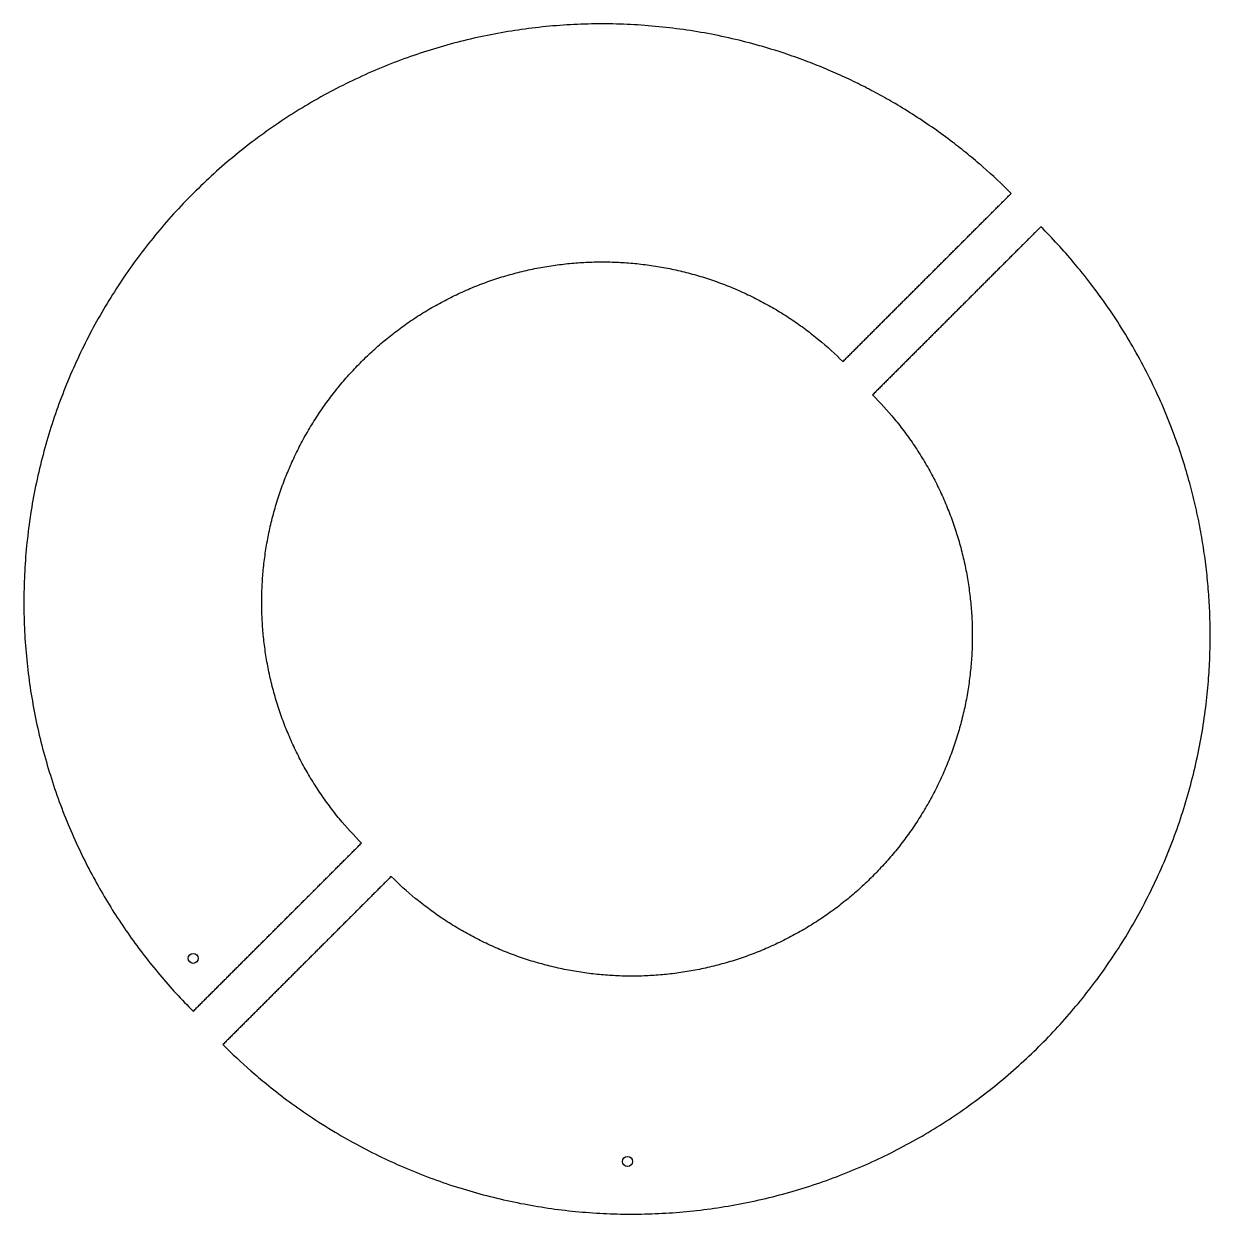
# Model space of a CAD drawing. Extents: x -1673 to 101, y 100 to 718.
# Drawn here: x 78.86 to 101.3, y 100.18 to 122.69 of the extents above.
import ezdxf

# ---------------------------------------------------------------- set-up
doc = ezdxf.new("R2010")
doc.units = 0
doc.header["$LTSCALE"] = 12
doc.header["$MEASUREMENT"] = 0
doc.layers.add('MARKING', color=11, linetype='CONTINUOUS')
doc.layers.add('REPAD', color=7, linetype='CONTINUOUS')

msp = doc.modelspace()

# ---------------------------------------------------------------- linework, layer by layer
at = {"layer": 'MARKING'}
for centre in [(82.064, 105.02), (90.28, 101.18)]:
    msp.add_circle(centre, 0.0938, dxfattribs=at)
at = {"layer": 'REPAD'}
for points, knots in [([(97.539, 119.484), (97.366, 119.657), (97.096, 119.91), (96.72, 120.227), (96.412, 120.47), (96.079, 120.712), (95.718, 120.955), (95.363, 121.173), (95.018, 121.368), (94.684, 121.542), (94.344, 121.704), (93.999, 121.854), (93.632, 121.999), (93.227, 122.143), (92.764, 122.285), (92.261, 122.414), (91.736, 122.522), (91.206, 122.603), (90.673, 122.659), (90.137, 122.689), (89.601, 122.692), (89.068, 122.669), (88.54, 122.621), (88.017, 122.547), (87.5, 122.449), (86.988, 122.326), (86.483, 122.179), (85.986, 122.007), (85.495, 121.811), (85.011, 121.59), (84.535, 121.344), (84.069, 121.073), (83.617, 120.779), (83.179, 120.463), (82.758, 120.126), (82.354, 119.769), (81.968, 119.393), (81.603, 119), (81.26, 118.593), (80.94, 118.173), (80.641, 117.739), (80.364, 117.292), (80.108, 116.832), (79.875, 116.361), (79.664, 115.876), (79.475, 115.379), (79.31, 114.868), (79.169, 114.348), (79.053, 113.82), (78.964, 113.287), (78.902, 112.751), (78.866, 112.212), (78.856, 111.672), (78.874, 111.136), (78.917, 110.605), (78.985, 110.081), (79.078, 109.563), (79.196, 109.05), (79.338, 108.543), (79.505, 108.043), (79.693, 107.558), (79.899, 107.093), (80.118, 106.655), (80.349, 106.239), (80.594, 105.839), (80.856, 105.451), (81.134, 105.074), (81.526, 104.587), (81.843, 104.241), (82.064, 104.02)], [0, 0, 0, 0, 0.021337, 0.032279, 0.042973, 0.055541, 0.068197, 0.080939, 0.091892, 0.102842, 0.113792, 0.124745, 0.135704, 0.148229, 0.162306, 0.177927, 0.193528, 0.209121, 0.224713, 0.240314, 0.255935, 0.271474, 0.286914, 0.302242, 0.317551, 0.332851, 0.348152, 0.363461, 0.378789, 0.394261, 0.409864, 0.42558, 0.441278, 0.456967, 0.472655, 0.488353, 0.50407, 0.519673, 0.535147, 0.550476, 0.565788, 0.581091, 0.596395, 0.611707, 0.627037, 0.642517, 0.658132, 0.673867, 0.689583, 0.70529, 0.720996, 0.736712, 0.752448, 0.768066, 0.783551, 0.798889, 0.814208, 0.829519, 0.84483, 0.860149, 0.875486, 0.890278, 0.904511, 0.918172, 0.931815, 0.945449, 0.959079, 0.972711, 1, 1, 1, 1]), ([(94.355, 116.304), (94.376, 116.326), (94.409, 116.358), (94.452, 116.402), (94.484, 116.434), (94.517, 116.466), (94.549, 116.499), (94.582, 116.531), (94.614, 116.564), (94.647, 116.596), (94.679, 116.629), (94.712, 116.661), (94.744, 116.694), (94.777, 116.726), (94.809, 116.759), (94.842, 116.791), (94.874, 116.824), (94.907, 116.856), (94.939, 116.888), (94.972, 116.921), (95.004, 116.953), (95.037, 116.986), (95.069, 117.018), (95.102, 117.051), (95.134, 117.083), (95.167, 117.116), (95.199, 117.148), (95.232, 117.181), (95.264, 117.213), (95.297, 117.246), (95.329, 117.278), (95.362, 117.31), (95.394, 117.343), (95.427, 117.375), (95.459, 117.408), (95.492, 117.44), (95.524, 117.473), (95.557, 117.505), (95.589, 117.538), (95.622, 117.57), (95.654, 117.603), (95.687, 117.635), (95.719, 117.667), (95.752, 117.7), (95.784, 117.732), (95.817, 117.765), (95.849, 117.797), (95.882, 117.83), (95.914, 117.862), (95.947, 117.895), (95.979, 117.927), (96.012, 117.959), (96.044, 117.992), (96.077, 118.024), (96.109, 118.057), (96.142, 118.089), (96.174, 118.122), (96.207, 118.154), (96.239, 118.187), (96.272, 118.219), (96.304, 118.252), (96.337, 118.284), (96.369, 118.316), (96.401, 118.349), (96.434, 118.381), (96.466, 118.414), (96.499, 118.446), (96.531, 118.479), (96.564, 118.511), (96.596, 118.543), (96.629, 118.576), (96.661, 118.608), (96.694, 118.641), (96.726, 118.673), (96.759, 118.706), (96.791, 118.738), (96.824, 118.771), (96.856, 118.803), (96.889, 118.835), (96.921, 118.868), (96.954, 118.9), (96.986, 118.933), (97.019, 118.965), (97.051, 118.998), (97.084, 119.03), (97.116, 119.062), (97.149, 119.095), (97.181, 119.127), (97.214, 119.16), (97.246, 119.192), (97.279, 119.225), (97.311, 119.257), (97.344, 119.289), (97.376, 119.322), (97.409, 119.354), (97.441, 119.387), (97.485, 119.43), (97.517, 119.462), (97.539, 119.484)], [0, 0, 0, 0, 0.020414, 0.030621, 0.040828, 0.051035, 0.061242, 0.071449, 0.081656, 0.091863, 0.10207, 0.112276, 0.122483, 0.132689, 0.142896, 0.153102, 0.163309, 0.173515, 0.183721, 0.193928, 0.204134, 0.21434, 0.224546, 0.234752, 0.244958, 0.255164, 0.265369, 0.275575, 0.285781, 0.295986, 0.306192, 0.316397, 0.326603, 0.336808, 0.347013, 0.357219, 0.367424, 0.377629, 0.387834, 0.398039, 0.408244, 0.418449, 0.428653, 0.438858, 0.449063, 0.459267, 0.469472, 0.479676, 0.48988, 0.500085, 0.510289, 0.520493, 0.530697, 0.540901, 0.551105, 0.561309, 0.571512, 0.581716, 0.59192, 0.602123, 0.612327, 0.62253, 0.632733, 0.642937, 0.65314, 0.663343, 0.673546, 0.683749, 0.693952, 0.704155, 0.714357, 0.72456, 0.734762, 0.744965, 0.755167, 0.76537, 0.775572, 0.785774, 0.795976, 0.806178, 0.81638, 0.826582, 0.836784, 0.846985, 0.857187, 0.867388, 0.87759, 0.887791, 0.897992, 0.908193, 0.918394, 0.928595, 0.938796, 0.948997, 0.959198, 0.969398, 0.979599, 1, 1, 1, 1]), ([(82.625, 103.39), (82.797, 103.218), (83.067, 102.965), (83.473, 102.622), (83.84, 102.336), (84.273, 102.03), (84.733, 101.738), (85.208, 101.469), (85.683, 101.231), (86.168, 101.015), (86.663, 100.824), (87.167, 100.656), (87.678, 100.514), (88.193, 100.397), (88.711, 100.305), (89.232, 100.238), (89.756, 100.197), (90.28, 100.18), (90.806, 100.189), (91.331, 100.223), (91.856, 100.282), (92.379, 100.367), (92.899, 100.478), (93.413, 100.614), (93.92, 100.774), (94.418, 100.959), (94.907, 101.168), (95.386, 101.401), (95.854, 101.657), (96.309, 101.936), (96.751, 102.238), (97.177, 102.56), (97.584, 102.9), (97.97, 103.256), (98.335, 103.626), (98.681, 104.012), (99.009, 104.414), (99.317, 104.831), (99.605, 105.262), (99.874, 105.708), (100.123, 106.172), (100.354, 106.654), (100.562, 107.152), (100.745, 107.66), (100.904, 108.177), (101.037, 108.702), (101.143, 109.232), (101.221, 109.753), (101.272, 110.247), (101.298, 110.7), (101.306, 111.125), (101.298, 111.539), (101.274, 111.954), (101.235, 112.368), (101.179, 112.781), (101.108, 113.191), (101.022, 113.599), (100.916, 114.017), (100.785, 114.459), (100.621, 114.936), (100.423, 115.43), (100.195, 115.927), (99.943, 116.412), (99.667, 116.883), (99.367, 117.341), (99.052, 117.773), (98.638, 118.286), (98.316, 118.637), (98.1, 118.853)], [0, 0, 0, 0, 0.021216, 0.032271, 0.04637, 0.061794, 0.078539, 0.09399, 0.109431, 0.124872, 0.140322, 0.155791, 0.171217, 0.186585, 0.201881, 0.217158, 0.232427, 0.247696, 0.262973, 0.278269, 0.293641, 0.309076, 0.324558, 0.340022, 0.355476, 0.37093, 0.386393, 0.401875, 0.417398, 0.432952, 0.44853, 0.464107, 0.479532, 0.494797, 0.509892, 0.524971, 0.540042, 0.555113, 0.570192, 0.585288, 0.600618, 0.616167, 0.63192, 0.647653, 0.663378, 0.679102, 0.694837, 0.71059, 0.725056, 0.738224, 0.750173, 0.762204, 0.774319, 0.78643, 0.798541, 0.810657, 0.822781, 0.834918, 0.848329, 0.863002, 0.878922, 0.894822, 0.910712, 0.926603, 0.942503, 0.958422, 0.973317, 1, 1, 1, 1]), ([(98.1, 118.853), (98.078, 118.832), (98.046, 118.799), (98.002, 118.756), (97.97, 118.724), (97.937, 118.691), (97.905, 118.659), (97.872, 118.626), (97.84, 118.594), (97.807, 118.562), (97.775, 118.529), (97.742, 118.497), (97.71, 118.464), (97.677, 118.432), (97.645, 118.399), (97.612, 118.367), (97.58, 118.334), (97.547, 118.302), (97.515, 118.27), (97.482, 118.237), (97.45, 118.205), (97.417, 118.172), (97.385, 118.14), (97.352, 118.107), (97.32, 118.075), (97.287, 118.043), (97.255, 118.01), (97.222, 117.978), (97.19, 117.945), (97.157, 117.913), (97.125, 117.88), (97.092, 117.848), (97.06, 117.816), (97.027, 117.783), (96.995, 117.751), (96.963, 117.718), (96.93, 117.686), (96.898, 117.653), (96.865, 117.621), (96.833, 117.588), (96.8, 117.556), (96.768, 117.524), (96.735, 117.491), (96.703, 117.459), (96.67, 117.426), (96.638, 117.394), (96.605, 117.361), (96.573, 117.329), (96.54, 117.296), (96.508, 117.264), (96.475, 117.231), (96.443, 117.199), (96.41, 117.167), (96.378, 117.134), (96.345, 117.102), (96.313, 117.069), (96.28, 117.037), (96.248, 117.004), (96.215, 116.972), (96.183, 116.939), (96.15, 116.907), (96.118, 116.875), (96.085, 116.842), (96.053, 116.81), (96.02, 116.777), (95.988, 116.745), (95.955, 116.712), (95.923, 116.68), (95.89, 116.647), (95.858, 116.615), (95.825, 116.582), (95.793, 116.55), (95.76, 116.517), (95.728, 116.485), (95.695, 116.453), (95.663, 116.42), (95.63, 116.388), (95.598, 116.355), (95.565, 116.323), (95.533, 116.29), (95.5, 116.258), (95.468, 116.225), (95.435, 116.193), (95.403, 116.16), (95.37, 116.128), (95.338, 116.096), (95.305, 116.063), (95.273, 116.031), (95.24, 115.998), (95.208, 115.966), (95.175, 115.933), (95.143, 115.901), (95.11, 115.868), (95.078, 115.836), (95.046, 115.803), (95.013, 115.771), (94.97, 115.728), (94.937, 115.695), (94.916, 115.673)], [0, 0, 0, 0, 0.020401, 0.030602, 0.040802, 0.051003, 0.061204, 0.071405, 0.081606, 0.091807, 0.102008, 0.112209, 0.12241, 0.132612, 0.142813, 0.153015, 0.163216, 0.173418, 0.18362, 0.193822, 0.204024, 0.214226, 0.224428, 0.23463, 0.244833, 0.255035, 0.265238, 0.27544, 0.285643, 0.295845, 0.306048, 0.316251, 0.326454, 0.336657, 0.34686, 0.357063, 0.367267, 0.37747, 0.387673, 0.397877, 0.40808, 0.418284, 0.428488, 0.438691, 0.448895, 0.459099, 0.469303, 0.479507, 0.489711, 0.499915, 0.51012, 0.520324, 0.530528, 0.540733, 0.550937, 0.561142, 0.571347, 0.581551, 0.591756, 0.601961, 0.612166, 0.622371, 0.632576, 0.642781, 0.652987, 0.663192, 0.673397, 0.683603, 0.693808, 0.704014, 0.714219, 0.724425, 0.734631, 0.744836, 0.755042, 0.765248, 0.775454, 0.78566, 0.795866, 0.806072, 0.816279, 0.826485, 0.836691, 0.846898, 0.857104, 0.867311, 0.877517, 0.887724, 0.89793, 0.908137, 0.918344, 0.928551, 0.938758, 0.948965, 0.959172, 0.969379, 0.979586, 1, 1, 1, 1]), ([(85.248, 107.2), (85.103, 107.345), (84.894, 107.575), (84.637, 107.902), (84.454, 108.16), (84.283, 108.429), (84.125, 108.707), (83.98, 108.993), (83.849, 109.287), (83.733, 109.588), (83.633, 109.893), (83.548, 110.201), (83.479, 110.512), (83.426, 110.824), (83.388, 111.135), (83.366, 111.444), (83.358, 111.752), (83.366, 112.06), (83.388, 112.369), (83.426, 112.68), (83.479, 112.992), (83.548, 113.303), (83.633, 113.612), (83.733, 113.917), (83.849, 114.217), (83.98, 114.511), (84.125, 114.797), (84.283, 115.076), (84.454, 115.344), (84.637, 115.602), (84.831, 115.848), (85.034, 116.083), (85.247, 116.306), (85.47, 116.518), (85.704, 116.721), (85.951, 116.915), (86.209, 117.097), (86.477, 117.268), (86.756, 117.427), (87.042, 117.571), (87.336, 117.702), (87.637, 117.818), (87.942, 117.918), (88.251, 118.003), (88.561, 118.072), (88.873, 118.125), (89.184, 118.162), (89.493, 118.185), (89.801, 118.192), (90.109, 118.185), (90.419, 118.162), (90.73, 118.125), (91.041, 118.072), (91.352, 118.003), (91.661, 117.918), (91.966, 117.818), (92.266, 117.702), (92.56, 117.571), (92.847, 117.427), (93.125, 117.268), (93.394, 117.097), (93.652, 116.915), (93.979, 116.658), (94.209, 116.449), (94.355, 116.304)], [0, 0, 0, 0, 0.030496, 0.04599, 0.061629, 0.07738, 0.093212, 0.109095, 0.125003, 0.14091, 0.156793, 0.172624, 0.188374, 0.204012, 0.219505, 0.234818, 0.25, 0.265182, 0.280495, 0.295988, 0.311626, 0.327376, 0.343207, 0.35909, 0.374997, 0.390905, 0.406788, 0.42262, 0.438371, 0.45401, 0.469504, 0.484818, 0.5, 0.515182, 0.530496, 0.54599, 0.561629, 0.57738, 0.593212, 0.609095, 0.625003, 0.64091, 0.656793, 0.672624, 0.688374, 0.704012, 0.719505, 0.734818, 0.75, 0.765182, 0.780495, 0.795988, 0.811626, 0.827376, 0.843207, 0.85909, 0.874997, 0.890905, 0.906788, 0.92262, 0.938371, 0.95401, 0.969504, 1, 1, 1, 1]), ([(94.916, 115.673), (95.061, 115.528), (95.27, 115.298), (95.527, 114.971), (95.709, 114.714), (95.881, 114.445), (96.039, 114.167), (96.184, 113.88), (96.315, 113.586), (96.43, 113.286), (96.531, 112.981), (96.616, 112.672), (96.685, 112.361), (96.738, 112.05), (96.776, 111.739), (96.798, 111.429), (96.806, 111.121), (96.798, 110.813), (96.776, 110.504), (96.738, 110.193), (96.685, 109.881), (96.616, 109.571), (96.531, 109.262), (96.43, 108.957), (96.315, 108.657), (96.184, 108.363), (96.039, 108.076), (95.881, 107.798), (95.709, 107.529), (95.527, 107.271), (95.333, 107.025), (95.13, 106.791), (94.917, 106.568), (94.694, 106.355), (94.46, 106.152), (94.213, 105.959), (93.955, 105.776), (93.686, 105.605), (93.408, 105.447), (93.121, 105.302), (92.827, 105.172), (92.527, 105.056), (92.222, 104.956), (91.913, 104.871), (91.602, 104.802), (91.291, 104.749), (90.98, 104.711), (90.67, 104.689), (90.362, 104.681), (90.054, 104.689), (89.745, 104.711), (89.434, 104.749), (89.122, 104.802), (88.812, 104.871), (88.503, 104.956), (88.198, 105.056), (87.898, 105.172), (87.603, 105.302), (87.317, 105.447), (87.039, 105.605), (86.77, 105.776), (86.512, 105.959), (86.185, 106.216), (85.955, 106.424), (85.809, 106.569)], [0, 0, 0, 0, 0.030496, 0.04599, 0.061629, 0.07738, 0.093212, 0.109095, 0.125003, 0.14091, 0.156793, 0.172624, 0.188374, 0.204012, 0.219505, 0.234818, 0.25, 0.265182, 0.280495, 0.295988, 0.311626, 0.327376, 0.343207, 0.35909, 0.374997, 0.390905, 0.406788, 0.42262, 0.438371, 0.45401, 0.469504, 0.484818, 0.5, 0.515182, 0.530496, 0.54599, 0.561629, 0.57738, 0.593212, 0.609095, 0.625003, 0.64091, 0.656793, 0.672624, 0.688374, 0.704012, 0.719505, 0.734818, 0.75, 0.765182, 0.780495, 0.795988, 0.811626, 0.827376, 0.843207, 0.85909, 0.874997, 0.890905, 0.906788, 0.92262, 0.938371, 0.95401, 0.969504, 1, 1, 1, 1]), ([(82.064, 104.02), (82.086, 104.042), (82.118, 104.074), (82.162, 104.117), (82.194, 104.15), (82.227, 104.182), (82.259, 104.215), (82.292, 104.247), (82.324, 104.28), (82.357, 104.312), (82.389, 104.344), (82.422, 104.377), (82.454, 104.409), (82.487, 104.442), (82.519, 104.474), (82.552, 104.507), (82.584, 104.539), (82.617, 104.572), (82.649, 104.604), (82.682, 104.636), (82.714, 104.669), (82.747, 104.701), (82.779, 104.734), (82.811, 104.766), (82.844, 104.799), (82.876, 104.831), (82.909, 104.863), (82.941, 104.896), (82.974, 104.928), (83.006, 104.961), (83.039, 104.993), (83.071, 105.026), (83.104, 105.058), (83.136, 105.09), (83.169, 105.123), (83.201, 105.155), (83.234, 105.188), (83.266, 105.22), (83.299, 105.253), (83.331, 105.285), (83.364, 105.318), (83.396, 105.35), (83.429, 105.382), (83.461, 105.415), (83.494, 105.447), (83.526, 105.48), (83.559, 105.512), (83.591, 105.545), (83.624, 105.577), (83.656, 105.61), (83.689, 105.642), (83.721, 105.675), (83.754, 105.707), (83.786, 105.739), (83.819, 105.772), (83.851, 105.804), (83.884, 105.837), (83.916, 105.869), (83.949, 105.902), (83.981, 105.934), (84.014, 105.967), (84.046, 105.999), (84.079, 106.031), (84.111, 106.064), (84.144, 106.096), (84.176, 106.129), (84.209, 106.161), (84.241, 106.194), (84.274, 106.226), (84.306, 106.259), (84.339, 106.291), (84.371, 106.324), (84.404, 106.356), (84.436, 106.389), (84.469, 106.421), (84.501, 106.453), (84.534, 106.486), (84.566, 106.518), (84.599, 106.551), (84.631, 106.583), (84.664, 106.616), (84.696, 106.648), (84.728, 106.681), (84.761, 106.713), (84.793, 106.746), (84.826, 106.778), (84.858, 106.811), (84.891, 106.843), (84.923, 106.875), (84.956, 106.908), (84.988, 106.94), (85.021, 106.973), (85.053, 107.005), (85.086, 107.038), (85.118, 107.07), (85.151, 107.103), (85.194, 107.146), (85.227, 107.178), (85.248, 107.2)], [0, 0, 0, 0, 0.020401, 0.030602, 0.040802, 0.051003, 0.061204, 0.071405, 0.081606, 0.091807, 0.102008, 0.112209, 0.12241, 0.132612, 0.142813, 0.153015, 0.163216, 0.173418, 0.18362, 0.193822, 0.204024, 0.214226, 0.224428, 0.23463, 0.244833, 0.255035, 0.265238, 0.27544, 0.285643, 0.295845, 0.306048, 0.316251, 0.326454, 0.336657, 0.34686, 0.357063, 0.367267, 0.37747, 0.387673, 0.397877, 0.40808, 0.418284, 0.428488, 0.438691, 0.448895, 0.459099, 0.469303, 0.479507, 0.489711, 0.499915, 0.51012, 0.520324, 0.530528, 0.540733, 0.550937, 0.561142, 0.571347, 0.581551, 0.591756, 0.601961, 0.612166, 0.622371, 0.632576, 0.642781, 0.652987, 0.663192, 0.673397, 0.683603, 0.693808, 0.704014, 0.714219, 0.724425, 0.734631, 0.744836, 0.755042, 0.765248, 0.775454, 0.78566, 0.795866, 0.806072, 0.816279, 0.826485, 0.836691, 0.846898, 0.857104, 0.867311, 0.877517, 0.887724, 0.89793, 0.908137, 0.918344, 0.928551, 0.938758, 0.948965, 0.959172, 0.969379, 0.979586, 1, 1, 1, 1]), ([(85.809, 106.569), (85.788, 106.548), (85.755, 106.515), (85.712, 106.472), (85.679, 106.44), (85.647, 106.407), (85.614, 106.375), (85.582, 106.342), (85.549, 106.31), (85.517, 106.277), (85.484, 106.245), (85.452, 106.212), (85.419, 106.18), (85.387, 106.147), (85.354, 106.115), (85.322, 106.082), (85.29, 106.05), (85.257, 106.018), (85.225, 105.985), (85.192, 105.953), (85.16, 105.92), (85.127, 105.888), (85.095, 105.855), (85.062, 105.823), (85.03, 105.79), (84.997, 105.758), (84.965, 105.725), (84.932, 105.693), (84.9, 105.66), (84.867, 105.628), (84.835, 105.596), (84.802, 105.563), (84.77, 105.531), (84.737, 105.498), (84.705, 105.466), (84.672, 105.433), (84.64, 105.401), (84.607, 105.368), (84.575, 105.336), (84.542, 105.303), (84.51, 105.271), (84.477, 105.239), (84.445, 105.206), (84.412, 105.174), (84.38, 105.141), (84.347, 105.109), (84.315, 105.076), (84.282, 105.044), (84.25, 105.011), (84.217, 104.979), (84.185, 104.947), (84.152, 104.914), (84.12, 104.882), (84.087, 104.849), (84.055, 104.817), (84.022, 104.784), (83.99, 104.752), (83.957, 104.719), (83.925, 104.687), (83.892, 104.654), (83.86, 104.622), (83.827, 104.59), (83.795, 104.557), (83.762, 104.525), (83.73, 104.492), (83.697, 104.46), (83.665, 104.427), (83.632, 104.395), (83.6, 104.363), (83.567, 104.33), (83.535, 104.298), (83.502, 104.265), (83.47, 104.233), (83.437, 104.2), (83.405, 104.168), (83.373, 104.135), (83.34, 104.103), (83.308, 104.071), (83.275, 104.038), (83.243, 104.006), (83.21, 103.973), (83.178, 103.941), (83.145, 103.908), (83.113, 103.876), (83.08, 103.844), (83.048, 103.811), (83.015, 103.779), (82.983, 103.746), (82.95, 103.714), (82.918, 103.681), (82.885, 103.649), (82.853, 103.617), (82.82, 103.584), (82.788, 103.552), (82.755, 103.519), (82.723, 103.487), (82.679, 103.444), (82.647, 103.411), (82.625, 103.39)], [0, 0, 0, 0, 0.020414, 0.030621, 0.040828, 0.051035, 0.061242, 0.071449, 0.081656, 0.091863, 0.10207, 0.112276, 0.122483, 0.132689, 0.142896, 0.153102, 0.163309, 0.173515, 0.183721, 0.193928, 0.204134, 0.21434, 0.224546, 0.234752, 0.244958, 0.255164, 0.265369, 0.275575, 0.285781, 0.295986, 0.306192, 0.316397, 0.326603, 0.336808, 0.347013, 0.357219, 0.367424, 0.377629, 0.387834, 0.398039, 0.408244, 0.418449, 0.428653, 0.438858, 0.449063, 0.459267, 0.469472, 0.479676, 0.48988, 0.500085, 0.510289, 0.520493, 0.530697, 0.540901, 0.551105, 0.561309, 0.571512, 0.581716, 0.59192, 0.602123, 0.612327, 0.62253, 0.632733, 0.642937, 0.65314, 0.663343, 0.673546, 0.683749, 0.693952, 0.704155, 0.714357, 0.72456, 0.734762, 0.744965, 0.755167, 0.76537, 0.775572, 0.785774, 0.795976, 0.806178, 0.81638, 0.826582, 0.836784, 0.846985, 0.857187, 0.867388, 0.87759, 0.887791, 0.897992, 0.908193, 0.918394, 0.928595, 0.938796, 0.948997, 0.959198, 0.969398, 0.979599, 1, 1, 1, 1])]:
    msp.add_open_spline(points, degree=3, knots=knots, dxfattribs=at)

doc.saveas('drawing.dxf')
